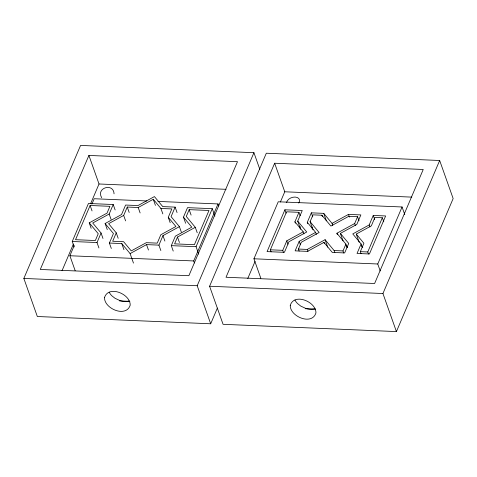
<?xml version="1.0" encoding="UTF-8"?>
<svg xmlns="http://www.w3.org/2000/svg" width="477" height="477" viewBox="0 0 477 477"><rect width="100%" height="100%" fill="white"/><g stroke="black" fill="none" stroke-linecap="round" stroke-linejoin="round"><path stroke-width="0.72" d="M217.375 308.094L210.685 323.782L37.331 316.507L23.85 278.443L80.577 145.419L253.931 152.694L259.816 169.305M88.907 155.436L40.283 269.463L188.874 275.7L237.498 161.679L88.907 155.436L99.019 183.985L90.576 203.786M74.168 246.925L72.242 241.487L88.454 203.482L113.216 204.52L115.142 209.958M62.04 270.697L73.392 244.069M90.117 205.486L75.533 239.692L95.346 240.527L98.25 233.712L89.229 222.86L107.027 213.13L109.931 206.32L90.117 205.486L92.043 210.923M75.175 270.703L69.875 255.75L74.221 245.566M91.876 204.168L94.19 198.736L146.833 200.948M98.936 247.968L97.01 242.531L101.064 233.026L92.729 223.003L109.167 214.024L113.216 204.52M111.32 248.487L109.394 243.049L113.443 233.545L105.113 223.528L121.546 214.543L125.6 205.044L137.984 205.563L154.417 196.578L162.746 206.601L175.131 207.119L177.056 212.557M116.257 232.865L112.679 241.255L123.609 241.714L131.253 250.902L146.326 242.668L157.255 243.127L160.832 234.738L175.906 226.497L168.268 217.309L171.845 208.92L160.91 208.461L153.272 199.267L138.199 207.507L127.264 207.048L123.686 215.437L108.619 223.671L116.257 232.865L118.183 238.303M160.85 250.568L158.924 245.13L162.973 235.626L179.412 226.647L181.332 232.084M175.131 207.119L171.076 216.624L179.412 226.647M173.229 251.087L171.303 245.649L175.357 236.145L191.79 227.165L183.46 217.142L187.515 207.644L212.277 208.682L214.924 216.159M195.296 227.314L177.498 237.039L174.594 243.854L194.401 244.683L208.992 210.476L189.178 209.647L186.274 216.463L195.296 227.314L197.222 232.752M198.718 254.163L196.071 246.687L212.277 208.682M194.425 262.988L193.704 260.949L218.013 203.935L157.959 201.413M210.685 323.782L197.204 285.723L253.931 152.694M209.588 286.242L266.315 153.218L439.669 160.493L453.15 198.557L396.423 331.581L223.069 324.306L209.588 286.242L382.942 293.522L396.423 331.581M274.645 163.235L226.02 277.262L374.612 283.499L423.236 169.478L274.645 163.235L284.757 191.784L280.387 202.027M260.836 278.288L253.931 258.79L278.24 201.777L402.069 206.976L404.782 214.638M247.778 278.496L255.058 261.426M284.906 209.797L267.078 251.606L284.411 252.333L288.943 241.72L306.735 231.989L297.714 221.137L302.245 210.524L284.906 209.797L286.111 213.195M271.085 251.844L270.364 249.805L286.576 211.8L298.954 212.319L300.158 215.717M283.469 252.369L282.748 250.33L286.802 240.825L303.235 231.846L303.956 233.885M295.382 223.182L294.905 221.823L298.954 212.319M299.723 227.946L300.301 226.587M316.34 234.404L315.619 232.365L299.18 241.344L295.132 250.848L307.51 251.367L323.949 242.388L332.278 252.405L344.662 252.929L348.711 243.425L340.381 233.402L356.814 224.423L360.868 214.918L348.484 214.4L332.052 223.379L323.722 213.362L311.338 212.837L307.283 222.342L307.766 223.701M299.139 251.093L298.417 249.054L301.321 242.238L319.119 232.514L310.098 221.662L313.007 214.847L321.886 215.216L330.907 226.068L348.699 216.343L357.583 216.719L359.026 220.797M312.101 228.465L312.679 227.106M343.714 252.959L342.993 250.926L345.903 244.111L336.881 233.259L354.673 223.528L357.583 216.719M361.095 243.944L357.04 253.448L369.425 253.967L385.631 215.962L373.252 215.437L369.198 224.941L352.765 233.921L361.095 243.944L362.299 247.342M361.053 253.692L360.332 251.653L363.909 243.264L356.265 234.07L371.339 225.836L374.916 217.446L382.345 217.756L383.788 221.835M368.482 254.002L367.761 251.963L382.345 217.756M380.223 270.954L377.754 263.99L402.069 206.976M382.942 293.522L439.669 160.493M109.394 243.049L121.772 243.568L130.108 253.591L146.54 244.612L158.924 245.13M298.417 249.054L307.295 249.423L325.093 239.698L334.115 250.55L334.836 252.589M99.019 183.985L226.062 189.321M284.757 191.784L411.8 197.12M334.115 250.55L342.993 250.926M360.332 251.653L367.761 251.963M72.242 241.487L97.01 242.531M171.303 245.649L196.071 246.687M270.364 249.805L282.748 250.33M253.931 258.79L377.754 263.99M69.875 255.75L193.704 260.949M23.85 278.443L197.204 285.723M119.488 300.909L129.887 301.345M305.226 308.708L315.625 309.144M361.435 245.75L362.782 247.372M346.063 245.703L347.453 247.372M307.283 222.342L315.619 232.365M294.905 221.823L303.235 231.846M101.72 197.693C95.698 187.944 113.46 182.375 114.063 193.829M373.252 215.437L374.695 219.515M369.198 224.941L369.919 226.98M354.673 223.528L355.395 225.567M356.265 234.07L359.157 242.227M348.484 214.4L349.45 217.118M345.903 244.111L347.101 247.509M340.381 233.402L343.029 240.879M336.881 233.259L337.358 234.618M332.052 223.379L332.773 225.418M323.722 213.362L326.369 220.839M321.886 215.216L322.369 216.576M325.093 239.698L327.741 247.175M323.949 242.388L324.432 243.747M311.338 212.837L312.781 216.916M310.098 221.662L312.99 229.813M297.714 221.137L300.605 229.294M307.295 249.423L308.017 251.462M299.18 241.344L300.385 244.743M286.802 240.825L288.001 244.224M218.013 203.935L218.734 205.975M189.178 209.647L191.104 215.085M183.46 217.142L185.625 223.26M177.498 237.039L179.424 242.477M168.268 217.309L170.194 222.741M160.91 208.461L162.836 213.899M153.272 199.267L155.436 205.384M162.973 235.626L164.899 241.064M138.199 207.507L140.125 212.945M146.54 244.612L148.466 250.043M127.264 207.048L129.189 212.486M123.686 215.437L125.612 220.875M130.108 253.591L133.477 263.107M121.772 243.568L123.942 249.686M109.167 214.024L111.093 219.462M105.113 223.528L107.277 229.64M101.064 233.026L102.984 238.464M89.229 222.86L91.155 228.298M129.124 300.987A13.016 8.121 22.2 0 1 120.001 300.605L115.005 298.286L111.868 295.806A14.429 9.003 22.2 0 1 109.203 292.192M286.605 202.564A6.726 4.448 -19.5 0 1 295.114 197.055A6.726 4.448 -19.5 0 1 298.703 203.071M314.862 308.786A13.016 8.121 22.2 0 1 305.745 308.404L300.743 306.085L297.606 303.605A14.429 9.003 22.2 0 1 294.941 299.991M104.517 297.565C104.129 308.732 126.214 317.968 130.197 305.173C130.591 294.011 108.506 284.775 104.517 297.565M290.255 305.363C289.867 316.531 311.952 325.767 315.935 312.972C316.329 301.81 294.243 292.574 290.255 305.363"/></g></svg>
